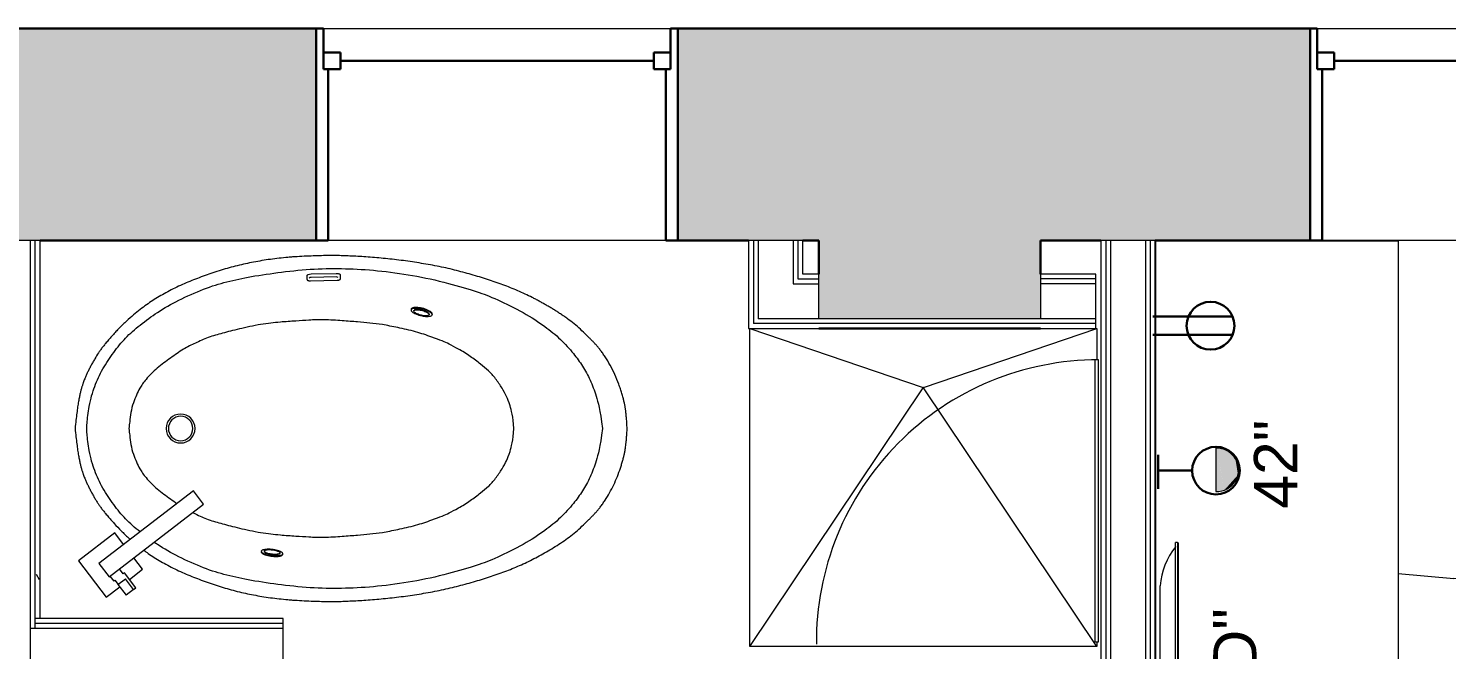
# Model space of a CAD drawing. Header units: inches. Extents: x -1176 to 1507, y -2563 to 978.
# Drawn here: x 807.2 to 954.2, y 524.6 to 589 of the extents above; entities that cross this region are included whole.
import ezdxf

# ---------------------------------------------------------------- set-up
doc = ezdxf.new("R2010")
doc.units = ezdxf.units.IN
doc.header["$MEASUREMENT"] = 0
for name, color, linetype, lineweight in [('A-ANNO-NOTE', 131, 'Continuous', 40), ('A-DOOR', 31, 'Continuous', 18), ('A-GLAZ', 151, 'Continuous', 18), ('A-WALL', 113, 'Continuous', 18), ('A-WALL-PATT', 111, 'Continuous', 18), ('I-FURN', 30, 'Continuous', 9), ('I-WALL', 2, 'Continuous', 18), ('P-SANR-FIXT', 6, 'Continuous', 9), ('Q-CASE', 31, 'Continuous', 9), ('Q-SPCQ', 91, 'Continuous', 9)]:
    doc.layers.add(name, color=color, linetype=linetype, lineweight=lineweight)
doc.styles.add('Swis721 Lt BT', font='swissl.ttf', dxfattribs={"height": 4.5})
pattern_1 = [(0, (0, 0), (15.36, 3.84), [0.634, -10.886, 0.634, -10.886, -61.44]), (0, (0, 0), (15.36, 3.84), [-23.04, 0.634, -22.406, 0.634, -10.886, -26.88]), (0, (0, 0), (15.36, 3.84), [-57.6, 0.634, -7.046, 0.634, -18.566]), (120, (5.76, 1.92), (-11.005538, 11.38215), [0.634, -10.886, 0.634, -10.886, -61.44]), (120, (5.76, 1.92), (-11.005538, 11.38215), [-23.04, 0.634, -22.406, 0.634, -10.886, -26.88]), (120, (5.76, 1.92), (-11.005538, 11.38215), [-57.6, 0.634, -7.046, 0.634, -18.566]), (240, (7.68, 9.6), (-4.354462, -15.22215), [0.634, -10.886, 0.634, -10.886, -61.44]), (240, (7.68, 9.6), (-4.354462, -15.22215), [-23.04, 0.634, -22.406, 0.634, -10.886, -26.88]), (240, (7.68, 9.6), (-4.354462, -15.22215), [-57.6, 0.634, -7.046, 0.634, -18.566])]

# ---------------------------------------------------------------- blocks, each defined once
blk = doc.blocks.new('Double Hung - side window 4_ X 6_ 3_ H-6086068-2nd Floor Power _ Signal')
at = {"layer": 'A-GLAZ', "color": 8, "lineweight": 30}
for p, q in [((-18.75, 11), (-18, 11)), ((-18, 6.75), (-18, 11)), ((18, 6.75), (18, 11)), ((18.75, 11), (18, 11)), ((-18, 8.5), (-18, 6.75)), ((-18, 8.5), (-16.25, 8.5)), ((-16.25, 8.5), (-16.25, 6.75)), ((-16.25, 7.625), (16.25, 7.625)), ((16.25, 8.5), (16.25, 6.75)), ((18, 8.5), (16.25, 8.5)), ((18, 8.5), (18, 6.75)), ((-18, 6.75), (-16.25, 6.75)), ((-18, 6.75), (-17.5, 6.75)), ((-17.5, -11), (-17.5, 6.75)), ((18, 6.75), (16.25, 6.75)), ((17.5, 6.75), (18, 6.75)), ((17.5, 6.75), (17.5, -11)), ((-17.5, -11), (-18.75, -11)), ((17.5, -11), (18.75, -11))]:
    blk.add_line(p, q, dxfattribs=at)
blk = doc.blocks.new('downloadobjectfile_id_236f7131-f753-4b41-a4ac-6b6cf5932f67 - Bath tub-V57-2nd Floor Power _ Signal')
at = {"layer": 'P-SANR-FIXT'}
for p, q in [((-4.58, 15.85), (-4.58, 15.48)), ((-4.21, 15.32), (-1.45, 15.38)), ((-1.53, 16.05), (-4.15, 15.99)), ((-1.52, 15.72), (-4.15, 15.66)), ((-1.09, 15.55), (-1.1, 15.94)), ((6.24, 12.4), (6.23, 12.33)), ((8.41, 11.78), (8.42, 11.84))]:
    blk.add_line(p, q, dxfattribs=at)
for centre, radius, start, end in [((-4.14, 15.3), 0.361, 91.2564, 121.564), ((-1.51, 15.36), 0.361, 60.9489, 91.2564), ((-17.67, 0), 1.5, 360, 180), ((-17.67, 0), 1.27, 0, 180), ((-17.67, 0), 1.5, 180, 360), ((-17.67, 0), 1.27, 180, 0)]:
    blk.add_arc(centre, radius, start, end, dxfattribs=at)
for points, knots in [([(28.63, 0), (28.61, 0.2), (28.6, 0.48), (28.58, 0.81), (28.56, 1.05), (28.54, 1.26), (28.52, 1.45), (28.51, 1.62), (28.49, 1.79), (28.47, 1.94), (28.45, 2.07), (28.43, 2.2), (28.41, 2.33), (28.39, 2.44), (28.36, 2.55), (28.34, 2.65), (28.31, 2.76), (28.29, 2.87), (28.25, 3.01), (28.21, 3.18), (28.14, 3.41), (28.06, 3.71), (27.93, 4.11), (27.71, 4.76), (27.37, 5.6), (26.88, 6.57), (26.43, 7.3), (26.09, 7.81), (25.84, 8.15), (25.61, 8.44), (25.38, 8.7), (25.15, 8.95), (24.91, 9.19), (24.65, 9.45), (24.29, 9.81), (23.8, 10.29), (23.15, 10.85), (22.57, 11.3), (22.09, 11.64), (21.72, 11.88), (21.36, 12.12), (20.99, 12.35), (20.62, 12.58), (20.26, 12.79), (19.89, 13), (19.52, 13.2), (19.15, 13.4), (18.66, 13.65), (18.04, 13.95), (17.29, 14.29), (16.53, 14.61), (15.75, 14.9), (14.69, 15.28), (13.32, 15.72), (11.9, 16.13), (10.73, 16.44), (9.54, 16.72), (8, 17.02), (6.12, 17.32), (4.57, 17.52), (3.34, 17.65), (2.43, 17.73), (1.54, 17.8), (0.68, 17.85), (-0.13, 17.89), (-0.86, 17.92), (-1.51, 17.94), (-2.14, 17.94), (-2.84, 17.93), (-3.67, 17.91), (-4.61, 17.87), (-5.42, 17.83), (-6.07, 17.79), (-6.7, 17.73), (-7.78, 17.63), (-9.25, 17.42), (-10.67, 17.15), (-11.79, 16.89), (-12.64, 16.67), (-13.48, 16.42), (-14.32, 16.15), (-15.14, 15.86), (-16.2, 15.47), (-17.23, 15.06), (-18.26, 14.57), (-19.02, 14.18), (-19.74, 13.78), (-20.4, 13.38), (-21.04, 12.95), (-21.69, 12.48), (-22.38, 11.94), (-22.97, 11.43), (-23.46, 10.98), (-23.83, 10.62), (-24.2, 10.24), (-24.56, 9.85), (-24.91, 9.46), (-25.23, 9.09), (-25.52, 8.74), (-25.77, 8.43), (-25.99, 8.13), (-26.26, 7.75), (-26.5, 7.35), (-26.76, 6.89), (-26.96, 6.54), (-27.11, 6.24), (-27.23, 6.01), (-27.31, 5.84), (-27.39, 5.68), (-27.49, 5.46), (-27.59, 5.22), (-27.68, 5), (-27.73, 4.86), (-27.77, 4.76), (-27.8, 4.65), (-27.84, 4.53), (-27.88, 4.41), (-27.92, 4.28), (-27.96, 4.14), (-28, 3.99), (-28.04, 3.83), (-28.08, 3.65), (-28.13, 3.46), (-28.17, 3.26), (-28.21, 3.04), (-28.26, 2.79), (-28.3, 2.53), (-28.35, 2.24), (-28.39, 1.94), (-28.45, 1.49), (-28.53, 0.87), (-28.59, 0.3), (-28.62, 0)], [0, 0, 0, 0, 0.003049, 0.004573, 0.006098, 0.007622, 0.009146, 0.010671, 0.012195, 0.01372, 0.015244, 0.016768, 0.018293, 0.019817, 0.021341, 0.022866, 0.02439, 0.025915, 0.027439, 0.030488, 0.033537, 0.036585, 0.042683, 0.04878, 0.060976, 0.073171, 0.085366, 0.091463, 0.097561, 0.103659, 0.109756, 0.115854, 0.121951, 0.128049, 0.134146, 0.146341, 0.158537, 0.170732, 0.176829, 0.182927, 0.189024, 0.195122, 0.20122, 0.207317, 0.213415, 0.219512, 0.22561, 0.231707, 0.243902, 0.256098, 0.268293, 0.280488, 0.292683, 0.317073, 0.341463, 0.353659, 0.365854, 0.390244, 0.414634, 0.439024, 0.45122, 0.463415, 0.47561, 0.487805, 0.5, 0.512195, 0.52439, 0.536585, 0.54878, 0.560976, 0.573171, 0.585366, 0.591463, 0.597561, 0.609756, 0.634146, 0.658537, 0.670732, 0.682927, 0.695122, 0.707317, 0.719512, 0.731707, 0.756098, 0.768293, 0.780488, 0.792683, 0.804878, 0.817073, 0.829268, 0.841463, 0.853659, 0.859756, 0.865854, 0.871951, 0.878049, 0.884146, 0.890244, 0.896341, 0.902439, 0.908537, 0.914634, 0.926829, 0.932927, 0.939024, 0.945122, 0.948171, 0.95122, 0.954268, 0.957317, 0.963415, 0.966463, 0.967988, 0.969512, 0.971037, 0.972561, 0.974085, 0.97561, 0.977134, 0.978659, 0.980183, 0.981707, 0.983232, 0.984756, 0.98628, 0.987805, 0.989329, 0.990854, 0.992378, 0.993902, 0.996951, 1, 1, 1, 1]), ([(-27.41, 0), (-27.41, 0.17), (-27.39, 0.55), (-27.13, 2.64), (-26.63, 4.38), (-25.79, 6.2), (-24.61, 7.94), (-23.4, 9.44), (-21.88, 10.76), (-19.96, 12.16), (-17.98, 13.29), (-15.15, 14.56), (-12.92, 15.24), (-10.26, 15.8), (-7.17, 16.24), (-3.75, 16.6), (-0.55, 16.6), (2.72, 16.42), (6.45, 15.9), (9.78, 15.19), (13.29, 14.12), (14.76, 13.58), (18.1, 11.95), (19.97, 10.69), (21.67, 9.36), (23.1, 7.78), (23.97, 6.54), (24.83, 5.05), (25.43, 3.41), (25.81, 1.98), (26.08, 0)], [-5.618031, -5.618031, -5.618031, -5.618031, -5.544194, -5.424812, -5.260384, -5.095898, -4.928484, -4.760658, -4.585358, -4.400115, -4.184559, -3.970312, -3.743931, -3.517047, -3.259472, -2.988396, -2.713063, -2.428449, -2.138296, -1.837006, -1.597044, -1.348216, -1.138919, -0.913036, -0.731154, -0.569833, -0.420907, -0.282566, -0.145254, 0, 0, 0, 0]), ([(-4.15, 15.99), (-4.26, 15.99), (-4.4, 15.97), (-4.52, 15.92), (-4.56, 15.9), (-4.58, 15.87), (-4.58, 15.86), (-4.58, 15.85)], [0, 0, 0, 0, 0.444444, 0.666667, 0.777778, 0.888889, 1, 1, 1, 1]), ([(-4.58, 15.48), (-4.57, 15.46), (-4.57, 15.45), (-4.56, 15.43), (-4.56, 15.43), (-4.56, 15.42), (-4.55, 15.42), (-4.55, 15.41), (-4.54, 15.4), (-4.53, 15.4), (-4.53, 15.39), (-4.52, 15.39), (-4.51, 15.38), (-4.5, 15.38), (-4.49, 15.37), (-4.48, 15.37), (-4.46, 15.36), (-4.45, 15.35), (-4.43, 15.35), (-4.41, 15.34), (-4.39, 15.34), (-4.37, 15.33), (-4.35, 15.33), (-4.32, 15.33), (-4.29, 15.32), (-4.26, 15.32), (-4.23, 15.32), (-4.21, 15.32)], [0, 0, 0, 0, 0.041667, 0.057292, 0.080729, 0.104167, 0.125, 0.145833, 0.1875, 0.229167, 0.270833, 0.302083, 0.333333, 0.375, 0.416667, 0.458333, 0.5, 0.541667, 0.583333, 0.666667, 0.75, 0.791667, 0.833333, 0.875, 0.916667, 0.958333, 1, 1, 1, 1]), ([(-1.1, 15.94), (-1.1, 15.95), (-1.11, 15.96), (-1.14, 15.98), (-1.18, 16), (-1.25, 16.02), (-1.37, 16.04), (-1.48, 16.05), (-1.53, 16.05)], [0, 0, 0, 0, 0.125, 0.25, 0.375, 0.5, 0.75, 1, 1, 1, 1]), ([(-1.45, 15.38), (-1.43, 15.38), (-1.4, 15.38), (-1.36, 15.39), (-1.33, 15.39), (-1.31, 15.4), (-1.29, 15.4), (-1.27, 15.4), (-1.26, 15.41), (-1.24, 15.41), (-1.23, 15.42), (-1.21, 15.42), (-1.2, 15.43), (-1.18, 15.44), (-1.17, 15.44), (-1.16, 15.45), (-1.15, 15.46), (-1.14, 15.46), (-1.13, 15.47), (-1.13, 15.47), (-1.12, 15.48), (-1.11, 15.49), (-1.11, 15.49), (-1.1, 15.5), (-1.1, 15.51), (-1.1, 15.51), (-1.09, 15.52), (-1.09, 15.54), (-1.09, 15.55)], [0, 0, 0, 0, 0.041667, 0.083333, 0.125, 0.166667, 0.208333, 0.25, 0.291667, 0.333333, 0.375, 0.416667, 0.5, 0.541667, 0.583333, 0.625, 0.666667, 0.697917, 0.729167, 0.770833, 0.8125, 0.854167, 0.875, 0.895833, 0.916667, 0.942708, 0.958333, 1, 1, 1, 1]), ([(6.23, 12.33), (6.22, 12.32), (6.22, 12.28), (6.24, 12.22), (6.29, 12.15), (6.37, 12.08), (6.47, 12.01), (6.63, 11.92), (6.87, 11.82), (7.21, 11.72), (7.67, 11.62), (8.08, 11.61), (8.33, 11.68), (8.39, 11.74), (8.41, 11.78)], [0, 0, 0, 0, 0.05, 0.1, 0.15, 0.2, 0.25, 0.3, 0.4, 0.5, 0.6, 0.8, 0.9, 1, 1, 1, 1]), ([(8.41, 11.78), (8.41, 11.8), (8.41, 11.83), (8.39, 11.9), (8.34, 11.96), (8.27, 12.03), (8.17, 12.1), (8.01, 12.19), (7.76, 12.3), (7.42, 12.4), (6.96, 12.49), (6.54, 12.51), (6.29, 12.43), (6.24, 12.37), (6.23, 12.33)], [0, 0, 0, 0, 0.05, 0.1, 0.15, 0.2, 0.25, 0.3, 0.4, 0.5, 0.6, 0.8, 0.9, 1, 1, 1, 1]), ([(6.23, 12.33), (6.23, 12.35), (6.25, 12.38), (6.31, 12.43), (6.39, 12.46), (6.49, 12.48), (6.61, 12.49), (6.8, 12.5), (7.07, 12.47), (7.42, 12.4), (7.88, 12.26), (8.24, 12.07), (8.4, 11.89), (8.42, 11.81), (8.41, 11.78)], [0, 0, 0, 0, 0.05, 0.1, 0.15, 0.2, 0.25, 0.3, 0.4, 0.5, 0.6, 0.8, 0.9, 1, 1, 1, 1]), ([(8.42, 11.84), (8.43, 11.85), (8.43, 11.89), (8.41, 11.95), (8.36, 12.02), (8.28, 12.09), (8.18, 12.15), (8.03, 12.24), (7.78, 12.35), (7.45, 12.46), (6.98, 12.55), (6.56, 12.56), (6.31, 12.49), (6.25, 12.43), (6.24, 12.4)], [0, 0, 0, 0, 0.05, 0.1, 0.15, 0.2, 0.25, 0.3, 0.4, 0.5, 0.6, 0.8, 0.9, 1, 1, 1, 1]), ([(8.09, 11.82), (8.09, 11.8), (8.08, 11.78), (8.05, 11.75), (8, 11.72), (7.94, 11.7), (7.86, 11.69), (7.73, 11.68), (7.47, 11.7), (7.05, 11.79), (6.68, 11.96), (6.52, 12.11), (6.5, 12.18), (6.52, 12.21)], [0, 0, 0, 0, 0.047619, 0.095238, 0.142857, 0.190476, 0.238095, 0.285714, 0.380952, 0.571429, 0.761905, 0.880952, 1, 1, 1, 1]), ([(8.09, 11.82), (8.1, 11.83), (8.1, 11.86), (8.09, 11.9), (8.06, 11.95), (8.01, 11.99), (7.94, 12.04), (7.84, 12.11), (7.6, 12.21), (7.18, 12.33), (6.78, 12.35), (6.56, 12.3), (6.52, 12.24), (6.52, 12.21)], [0, 0, 0, 0, 0.047619, 0.095238, 0.142857, 0.190476, 0.238095, 0.285714, 0.380952, 0.571429, 0.761905, 0.880952, 1, 1, 1, 1]), ([(6.52, 12.21), (6.52, 12.22), (6.54, 12.25), (6.58, 12.28), (6.65, 12.3), (6.76, 12.32), (7, 12.32), (7.44, 12.25), (7.85, 12.09), (8.06, 11.93), (8.1, 11.85), (8.09, 11.82)], [0, 0, 0, 0, 0.052632, 0.105263, 0.157895, 0.210526, 0.315789, 0.526316, 0.736842, 0.868421, 1, 1, 1, 1]), ([(6.52, 12.21), (6.52, 12.22), (6.54, 12.25), (6.58, 12.28), (6.65, 12.3), (6.73, 12.31), (6.82, 12.32), (6.97, 12.32), (7.25, 12.28), (7.67, 12.17), (7.97, 12.01), (8.08, 11.89), (8.1, 11.84), (8.09, 11.82)], [0, 0, 0, 0, 0.052632, 0.105263, 0.157895, 0.210526, 0.263158, 0.315789, 0.421053, 0.631579, 0.815789, 0.907895, 1, 1, 1, 1]), ([(16.89, 0), (16.8, 1.27), (16.48, 2.48), (16.13, 3.34), (15.69, 4.17), (14.98, 5.22), (14.26, 6.02), (13.41, 6.67), (12.38, 7.51), (11.18, 8.22), (10.13, 8.79), (9.49, 9.08), (8.26, 9.53), (6.69, 10.07), (4.84, 10.46), (3.28, 10.79), (1.97, 10.94), (0.6, 11.06), (-0.86, 11.17), (-2.86, 11.31), (-4.35, 11.24), (-5.73, 11.15), (-7.46, 11.03), (-9.26, 10.84), (-11.69, 10.32), (-13.21, 9.91), (-14.78, 9.49), (-16.19, 8.83), (-17.34, 8.3), (-18.79, 7.24), (-20.02, 6.38), (-21.28, 5.13), (-21.9, 4.24), (-22.24, 3.5), (-22.59, 2.68), (-22.84, 1.69), (-22.94, 0.81), (-23, 0.26), (-23.03, 0)], [0, 0, 0, 0, 0.095825, 0.182513, 0.269753, 0.361199, 0.455897, 0.552236, 0.65743, 0.766411, 0.857986, 0.946942, 1.048984, 1.184003, 1.327218, 1.460629, 1.57966, 1.69493, 1.829456, 1.967274, 2.102928, 2.230917, 2.36765, 2.535001, 2.698079, 2.855999, 2.988228, 3.111669, 3.240091, 3.366918, 3.507968, 3.628876, 3.730864, 3.808196, 3.883993, 3.961779, 4.030158, 4.077503, 4.077503, 4.077503, 4.077503]), ([(-28.62, 0), (-28.59, -0.3), (-28.53, -0.87), (-28.45, -1.49), (-28.39, -1.94), (-28.35, -2.24), (-28.3, -2.53), (-28.26, -2.79), (-28.21, -3.04), (-28.17, -3.26), (-28.13, -3.46), (-28.08, -3.65), (-28.04, -3.83), (-28, -3.99), (-27.96, -4.14), (-27.92, -4.28), (-27.88, -4.41), (-27.84, -4.53), (-27.8, -4.65), (-27.77, -4.76), (-27.73, -4.86), (-27.68, -5), (-27.59, -5.22), (-27.47, -5.51), (-27.31, -5.84), (-27.14, -6.18), (-26.96, -6.54), (-26.76, -6.89), (-26.57, -7.24), (-26.38, -7.55), (-26.19, -7.85), (-25.99, -8.13), (-25.77, -8.43), (-25.52, -8.74), (-25.23, -9.09), (-24.91, -9.46), (-24.44, -9.98), (-23.95, -10.5), (-23.46, -10.98), (-23.15, -11.27), (-22.96, -11.44), (-22.89, -11.5)], [0, 0, 0, 0, 0.0030488, 0.0060976, 0.007622, 0.0091463, 0.0106707, 0.0121951, 0.0137195, 0.0152439, 0.0167683, 0.0182927, 0.0198171, 0.0213415, 0.0228659, 0.0243902, 0.0259146, 0.027439, 0.0289634, 0.0304878, 0.0320122, 0.0335366, 0.0365854, 0.0426829, 0.0487805, 0.054878, 0.0609756, 0.0670732, 0.0731707, 0.0792683, 0.0853659, 0.0914634, 0.097561, 0.1036585, 0.1097561, 0.1158537, 0.1219512, 0.1341463, 0.1402439, 0.1463415, 0.1497508, 0.1497508, 0.1497508, 0.1497508]), ([(-21.88, -10.72), (-22.42, -10.29), (-23.4, -9.43), (-24.61, -7.94), (-25.79, -6.2), (-26.63, -4.38), (-27.13, -2.64), (-27.39, -0.55), (-27.41, -0.17), (-27.41, 0)], [-1.031235, -1.031235, -1.031235, -1.031235, -0.857374, -0.689547, -0.522133, -0.357647, -0.193219, -0.073837, 0, 0, 0, 0]), ([(-21.5, -12.62), (-21.34, -12.73), (-20.98, -13), (-20.4, -13.38), (-19.74, -13.78), (-19.02, -14.18), (-18.26, -14.57), (-17.49, -14.93), (-16.72, -15.26), (-15.93, -15.57), (-14.87, -15.96), (-13.76, -16.33), (-12.64, -16.67), (-11.51, -16.97), (-10.11, -17.27), (-8.67, -17.51), (-7.47, -17.66), (-6.7, -17.73), (-6.07, -17.79), (-5.42, -17.83), (-4.61, -17.87), (-3.67, -17.91), (-2.84, -17.93), (-2.14, -17.94), (-1.51, -17.94), (-0.86, -17.92), (-0.13, -17.89), (0.68, -17.85), (1.54, -17.8), (2.43, -17.73), (3.64, -17.62), (5.19, -17.45), (7.06, -17.18), (8.93, -16.85), (10.74, -16.44), (12.48, -15.97), (14.15, -15.46), (15.49, -15), (16.53, -14.61), (17.55, -14.19), (18.78, -13.61), (20.01, -12.94), (20.99, -12.36), (21.73, -11.89), (22.45, -11.39), (23.15, -10.85), (23.8, -10.29), (24.29, -9.81), (24.65, -9.45), (24.91, -9.19), (25.15, -8.95), (25.38, -8.7), (25.61, -8.44), (25.84, -8.15), (26.09, -7.81), (26.41, -7.34), (26.81, -6.68), (27.25, -5.84), (27.63, -4.97), (27.89, -4.25), (28.06, -3.69), (28.16, -3.36), (28.23, -3.1), (28.27, -2.95), (28.3, -2.83), (28.33, -2.7), (28.36, -2.55), (28.4, -2.39), (28.42, -2.25), (28.44, -2.1), (28.47, -1.91), (28.51, -1.62), (28.54, -1.31), (28.57, -0.94), (28.6, -0.5), (28.62, -0.17), (28.63, 0)], [0.1744061, 0.1744061, 0.1744061, 0.1744061, 0.1829268, 0.195122, 0.2073171, 0.2195122, 0.2317073, 0.2439024, 0.2560976, 0.2682927, 0.2804878, 0.304878, 0.3170732, 0.3292683, 0.3536585, 0.3780488, 0.3902439, 0.402439, 0.4085366, 0.4146341, 0.4268293, 0.4390244, 0.4512195, 0.4634146, 0.4756098, 0.4878049, 0.5, 0.5121951, 0.5243902, 0.5365854, 0.5487805, 0.5731707, 0.597561, 0.6219512, 0.6463415, 0.6707317, 0.695122, 0.7195122, 0.7317073, 0.7439024, 0.7682927, 0.7926829, 0.804878, 0.8170732, 0.8292683, 0.8414634, 0.8536585, 0.8658537, 0.8719512, 0.8780488, 0.8841463, 0.8902439, 0.8963415, 0.902439, 0.9085366, 0.9146341, 0.9253049, 0.9359756, 0.9466463, 0.9573171, 0.9626524, 0.9679878, 0.9706555, 0.9733232, 0.974657, 0.9759909, 0.9786585, 0.9813262, 0.9826601, 0.9839939, 0.9866616, 0.9893293, 0.991997, 0.9946646, 0.9973323, 1, 1, 1, 1]), ([(26.08, 0), (25.81, -1.98), (25.43, -3.41), (24.83, -5.05), (23.97, -6.54), (23.1, -7.78), (21.67, -9.36), (19.97, -10.69), (18.1, -11.95), (14.76, -13.58), (13.29, -14.12), (9.78, -15.19), (6.45, -15.9), (2.72, -16.42), (-0.55, -16.6), (-3.75, -16.6), (-7.17, -16.24), (-10.26, -15.8), (-12.92, -15.24), (-15.15, -14.56), (-17.98, -13.29), (-19.48, -12.43), (-20.31, -11.87), (-20.43, -11.79)], [-5.618031, -5.618031, -5.618031, -5.618031, -5.472777, -5.335466, -5.197124, -5.048198, -4.886878, -4.704995, -4.479113, -4.269816, -4.020987, -3.781025, -3.479735, -3.189582, -2.904969, -2.629635, -2.35856, -2.100984, -1.8741, -1.647719, -1.433473, -1.217917, -1.18167, -1.18167, -1.18167, -1.18167]), ([(-23.03, 0), (-23, -0.26), (-22.94, -0.81), (-22.84, -1.69), (-22.59, -2.68), (-22.24, -3.5), (-21.9, -4.24), (-21.28, -5.13), (-20.02, -6.38), (-19, -7.1), (-18.27, -7.62), (-18.05, -7.78)], [0, 0, 0, 0, 0.0473447, 0.1157234, 0.1935101, 0.2693068, 0.3466386, 0.4486264, 0.569535, 0.7105846, 0.7731189, 0.7731189, 0.7731189, 0.7731189]), ([(-16.43, -8.72), (-16.33, -8.77), (-15.83, -9), (-14.78, -9.49), (-13.21, -9.91), (-11.69, -10.32), (-9.26, -10.84), (-7.46, -11.03), (-5.73, -11.15), (-4.35, -11.24), (-2.86, -11.31), (-0.86, -11.17), (0.6, -11.06), (1.97, -10.94), (3.28, -10.79), (4.84, -10.46), (6.69, -10.07), (8.26, -9.53), (9.49, -9.08), (10.13, -8.79), (11.18, -8.22), (12.38, -7.51), (13.41, -6.67), (14.26, -6.02), (14.98, -5.22), (15.69, -4.17), (16.13, -3.34), (16.48, -2.48), (16.8, -1.27), (16.89, 0)], [0.935755, 0.935755, 0.935755, 0.935755, 0.965834, 1.089275, 1.221504, 1.379424, 1.542502, 1.709853, 1.846586, 1.974575, 2.110229, 2.248047, 2.382573, 2.497843, 2.616873, 2.750285, 2.893499, 3.028519, 3.130561, 3.219517, 3.311092, 3.420073, 3.525267, 3.621606, 3.716304, 3.80775, 3.89499, 3.981678, 4.077503, 4.077503, 4.077503, 4.077503]), ([(-7.08, -13.03), (-7.07, -13.02), (-7.07, -12.99), (-7.08, -12.94), (-7.12, -12.89), (-7.18, -12.84), (-7.26, -12.79), (-7.39, -12.73), (-7.69, -12.62), (-8.23, -12.52), (-8.85, -12.52), (-9.18, -12.59), (-9.3, -12.68), (-9.31, -12.74), (-9.3, -12.76)], [0, 0, 0, 0, 0.043478, 0.086957, 0.130435, 0.173913, 0.217391, 0.26087, 0.347826, 0.521739, 0.695652, 0.847826, 0.923913, 1, 1, 1, 1]), ([(-9.3, -12.77), (-9.31, -12.78), (-9.32, -12.81), (-9.3, -12.86), (-9.26, -12.91), (-9.2, -12.96), (-9.12, -13.01), (-8.99, -13.07), (-8.69, -13.17), (-8.15, -13.27), (-7.54, -13.28), (-7.21, -13.21), (-7.09, -13.11), (-7.07, -13.06), (-7.08, -13.03)], [0, 0, 0, 0, 0.043478, 0.086957, 0.130435, 0.173913, 0.217391, 0.26087, 0.347826, 0.521739, 0.695652, 0.847826, 0.923913, 1, 1, 1, 1]), ([(-9.3, -12.76), (-9.3, -12.78), (-9.28, -12.82), (-9.23, -12.88), (-9.14, -12.93), (-9.03, -12.99), (-8.9, -13.04), (-8.7, -13.1), (-8.3, -13.19), (-7.72, -13.23), (-7.24, -13.17), (-7.1, -13.08), (-7.08, -13.03)], [0, 0, 0, 0, 0.055556, 0.111111, 0.166667, 0.222222, 0.277778, 0.333333, 0.444444, 0.666667, 0.833333, 1, 1, 1, 1]), ([(-7.08, -13.03), (-7.09, -13.05), (-7.11, -13.08), (-7.18, -13.12), (-7.27, -13.16), (-7.43, -13.19), (-7.68, -13.22), (-8.04, -13.21), (-8.54, -13.15), (-8.98, -13.03), (-9.24, -12.88), (-9.3, -12.8), (-9.3, -12.77)], [0, 0, 0, 0, 0.055556, 0.111111, 0.166667, 0.222222, 0.333333, 0.444444, 0.555556, 0.777778, 0.888889, 1, 1, 1, 1]), ([(-8.99, -12.73), (-8.99, -12.71), (-8.99, -12.69), (-8.96, -12.66), (-8.92, -12.63), (-8.86, -12.61), (-8.79, -12.59), (-8.68, -12.57), (-8.44, -12.55), (-8.03, -12.58), (-7.62, -12.69), (-7.43, -12.79), (-7.37, -12.87), (-7.37, -12.9), (-7.38, -12.92)], [0, 0, 0, 0, 0.045455, 0.090909, 0.136364, 0.181818, 0.227273, 0.272727, 0.363636, 0.545455, 0.727273, 0.863636, 0.931818, 1, 1, 1, 1]), ([(-7.38, -12.92), (-7.38, -12.93), (-7.39, -12.95), (-7.44, -12.99), (-7.5, -13.01), (-7.57, -13.03), (-7.67, -13.05), (-7.81, -13.06), (-8.09, -13.06), (-8.52, -13), (-8.83, -12.89), (-8.96, -12.79), (-8.99, -12.75), (-8.99, -12.73)], [0, 0, 0, 0, 0.052632, 0.105263, 0.157895, 0.210526, 0.263158, 0.315789, 0.421053, 0.631579, 0.815789, 0.907895, 1, 1, 1, 1]), ([(-8.99, -12.73), (-8.99, -12.74), (-8.99, -12.76), (-8.98, -12.8), (-8.94, -12.83), (-8.9, -12.87), (-8.83, -12.91), (-8.72, -12.95), (-8.5, -13.03), (-8.09, -13.09), (-7.67, -13.09), (-7.46, -13.03), (-7.39, -12.97), (-7.37, -12.94), (-7.38, -12.92)], [0, 0, 0, 0, 0.045455, 0.090909, 0.136364, 0.181818, 0.227273, 0.272727, 0.363636, 0.545455, 0.727273, 0.863636, 0.931818, 1, 1, 1, 1]), ([(-7.38, -12.92), (-7.38, -12.93), (-7.39, -12.96), (-7.44, -12.99), (-7.5, -13.01), (-7.57, -13.03), (-7.67, -13.05), (-7.81, -13.06), (-8.09, -13.06), (-8.52, -13), (-8.83, -12.89), (-8.96, -12.79), (-8.99, -12.75), (-8.99, -12.73)], [0, 0, 0, 0, 0.052632, 0.105263, 0.157895, 0.210526, 0.263158, 0.315789, 0.421053, 0.631579, 0.815789, 0.907895, 1, 1, 1, 1])]:
    blk.add_open_spline(points, degree=3, knots=knots, dxfattribs=at)
blk = doc.blocks.new('Desk24 - Desk-7034709-2nd Floor Power _ Signal')
at = {"layer": 'Q-CASE'}
for p, q in [((2335.02, 493.83), (2227.83, 493.83)), ((2227.83, 493.83), (2227.83, 468.64)), ((2335.02, 468.64), (2335.02, 493.83)), ((2227.83, 468.64), (2335.02, 468.64))]:
    blk.add_line(p, q, dxfattribs=at)
blk = doc.blocks.new('A-Flat_Screen_TV - OLED 55BGP 55_-4747240-2nd Floor Power _ Signal')
at = {"layer": 'Q-SPCQ'}
for p, q in [((-19.7, 1.81), (19.7, 1.81)), ((-24.2, 0.19), (24.2, 0.19)), ((-24.2, 0.19), (-24.2, 0)), ((24.2, 0), (-24.2, 0)), ((-24.14, 0), (-24.14, -0.06)), ((24.14, -0.06), (24.14, 0)), ((24.2, 0), (24.2, 0.19)), ((24.14, -0.06), (-24.14, -0.06))]:
    blk.add_line(p, q, dxfattribs=at)
for centre, start, end in [((-19.1, -5.58), 94.6372, 128.9656), ((19.1, -5.58), 51.0344, 85.3628)]:
    blk.add_arc(centre, 7.41, start, end, dxfattribs=at)
blk = doc.blocks.new('F-Chairs - Side 01-V58-2nd Floor Power _ Signal')
at = {"layer": 'I-FURN'}
for p, q in [((-9.07, 9.03), (-9.57, 14.78)), ((9.57, 14.78), (9.07, 9.03)), ((-9.57, 3.52), (-8.8, 4.64)), ((5.02, 5.32), (-5.02, 5.32)), ((8.8, 4.64), (9.57, 3.52))]:
    blk.add_line(p, q, dxfattribs=at)
for centre, radius, start, end in [((-5.02, 9.38), 4.06, 184.9697, 270), ((5.02, 9.38), 4.06, 270, 355.0303), ((0, 17.51), 15.59, 235.6197, 304.3803), ((0, 17.51), 16.94, 235.6197, 304.3803)]:
    blk.add_arc(centre, radius, start, end, dxfattribs=at)
blk = doc.blocks.new('CW-Single Glass Door - Type 1-8012333-2nd Floor Power _ Signal')
at = {"layer": 'A-DOOR'}
for p, q in [((-14.25, -0.375), (-14.625, -0.375)), ((-14.625, -0.375), (-14.625, -29.625)), ((-14.25, -29.625), (-14.25, -0.375)), ((-14.625, -29.625), (-14.25, -29.625))]:
    blk.add_line(p, q, dxfattribs=at)
at = {"layer": 'A-DOOR', "lineweight": 9}
blk.add_arc((-14.625, -0.375), 29.25, 270, 0.5, dxfattribs=at)
blk = doc.blocks.new('Shower Floor 2 - Shower Floor 2-8204221-2nd Floor Power _ Signal')
at = {"layer": 'P-SANR-FIXT'}
for p, q in [((-17.91, -33), (-17.91, 0)), ((17.97, 0), (18.09, 0)), ((18.09, 0), (18.09, -3.26)), ((-17.91, 0), (0.07, -6.12)), ((0.12, -6.12), (18.09, 0)), ((-17.91, -33), (0.07, -6.17)), ((0.09, -6.12), (0.07, -6.12)), ((0.09, -6.12), (0.07, -6.16)), ((0.12, -6.12), (0.07, -6.12)), ((0.07, -6.12), (0.07, -6.17)), ((0.07, -6.17), (0.12, -6.17)), ((0.09, -6.12), (0.12, -6.12)), ((0.09, -6.12), (0.12, -6.16)), ((0.12, -6.17), (0.12, -6.12)), ((18.09, -33), (0.12, -6.17)), ((18.09, -33), (-17.91, -33)), ((18.09, -32.51), (18.09, -33))]:
    blk.add_line(p, q, dxfattribs=at)
blk = doc.blocks.new('Vettis - tub filler - Luxe Nickel-7720018-2nd Floor Power _ Signal')
at = {"layer": 'P-SANR-FIXT'}
for p, q in [((2.36, 7.94), (-2.39, 7.94)), ((-2.39, 7.94), (-2.39, 6.18)), ((2.36, 3.19), (2.36, 7.94)), ((-3.49, 5.21), (-3.49, 6.18)), ((-2.09, 6.18), (-3.49, 6.18)), ((-2.09, 6.18), (-2.09, 5.21)), ((-1.54, 6.15), (-2.09, 6.15)), ((-1.54, 6.31), (-1.54, 6.15)), ((-0.89, 6.31), (-1.54, 6.31)), ((0.85, 6.41), (-0.89, 6.41)), ((-0.89, 6.41), (-0.89, -5.94)), ((0.85, -5.94), (0.85, 6.41)), ((-3.49, 5.21), (-3.49, 4.91)), ((-3.49, 5.21), (-2.09, 5.21)), ((-3.49, 4.91), (-1.54, 4.91)), ((-2.39, 4.91), (-2.39, 3.19)), ((-1.54, 4.91), (-1.54, 5.06)), ((-1.54, 5.06), (-0.89, 5.06)), ((-2.39, 3.19), (-0.89, 3.19)), ((0.85, 3.19), (2.36, 3.19)), ((-0.89, -5.94), (0.85, -5.94))]:
    blk.add_line(p, q, dxfattribs=at)

msp = doc.modelspace()

# ---------------------------------------------------------------- hatches: boundary and pattern name
at = {"layer": 'A-ANNO-NOTE', "lineweight": 9}
for points in [[(930.41, 540.98), (930.41, 545.48), (930.33, 545.47), (930.38, 542.71)], [(930.41, 540.98), (930.33, 545.47), (930.33, 540.98)], [(931.41, 545.25), (931.04, 545.39), (930.41, 545.48)], [(931.04, 545.39), (930.81, 545.44), (930.41, 545.48)], [(932.34, 544.4), (931.41, 545.25), (930.41, 545.48)], [(932.62, 542.71), (932.34, 544.4), (930.41, 545.48), (932.61, 542.71)], [(930.41, 540.98), (931.19, 541.11), (930.41, 545.48), (930.41, 542.71)], [(931.19, 541.11), (932.61, 542.71), (930.41, 545.48), (930.91, 542.71)], [(931.94, 544.89), (931.88, 544.94), (931.41, 545.25)], [(932.34, 544.4), (931.94, 544.89), (931.41, 545.25)], [(932.34, 544.4), (932.3, 544.47), (931.94, 544.89)], [(932.6, 543.82), (932.55, 543.97), (932.34, 544.4)], [(932.55, 543.97), (932.49, 544.12), (932.34, 544.4)], [(932.66, 543.5), (932.6, 543.82), (932.34, 544.4)], [(932.62, 542.71), (932.66, 543.5), (932.34, 544.4), (932.61, 542.71)], [(931.19, 541.11), (932.34, 542.05), (932.62, 542.71)], [(932.34, 542.05), (932.57, 542.56), (932.62, 542.71)], [(932.62, 542.71), (932.67, 543.35), (932.66, 543.5), (932.62, 542.71)], [(932.62, 542.71), (932.67, 543.11), (932.67, 543.35), (932.62, 542.71)], [(931.19, 541.11), (931.94, 541.56), (932.34, 542.05)], [(931.19, 541.11), (931.41, 541.2), (931.88, 541.51)], [(931.41, 541.2), (931.62, 541.32), (931.88, 541.51)], [(931.94, 541.56), (932.05, 541.67), (932.3, 541.98)], [(932.34, 542.05), (932.49, 542.33), (932.57, 542.56)], [(930.41, 540.98), (930.81, 541.01), (931.19, 541.11)], [(930.81, 541.01), (930.89, 541.02), (931.19, 541.11)]]:
    msp.add_hatch(color=256, dxfattribs=at).paths.add_polyline_path(points, flags=0)
at = {"layer": 'A-WALL-PATT', "lineweight": 9}
h = msp.add_hatch(color=7, dxfattribs=at)
h.paths.add_polyline_path([(918.4, 567.01), (940.09, 567.01), (940.09, 589.01), (874.54, 589.01), (874.54, 567.01), (912.15, 567.01)], flags=0)
h.paths.add_polyline_path([(801.4, 567.01), (837.04, 567.01), (837.04, 589.01), (783.49, 589.01), (783.49, 567.01), (800.9, 567.01)], flags=0)
h.paths.add_polyline_path([(1211.24, 567.01), (1211.24, 589.01), (1167.7, 589.01), (1167.7, 567.01), (1179.11, 567.01)], flags=0)
h.paths.add_polyline_path([(745.99, 567.01), (745.99, 589.01), (682.43, 589.01), (682.43, 567.01), (739.7, 567.01)], flags=0)
h.paths.add_polyline_path([(1130.2, 567.01), (1130.2, 589.01), (1068.64, 589.01), (1068.64, 567.01), (1121.29, 567.01)], flags=0)
h.paths.add_polyline_path([(994.09, 567.01), (1031.14, 567.01), (1031.14, 589.01), (977.59, 589.01), (977.59, 567.01)], flags=0)
h.paths.add_polyline_path([(531.55, 567.01), (539.03, 567.01), (539.03, 589.01), (480.78, 589.01), (480.78, 567.01), (485.3, 567.01)], flags=0)
h.paths.add_polyline_path([(576.53, 567.01), (644.93, 567.01), (644.93, 589.01), (576.53, 589.01)], flags=0)
h = msp.add_hatch(dxfattribs=at)
h.set_pattern_fill('FP_2', color=256, style=0, pattern_type=2)
h.set_pattern_definition(pattern_1)
h.paths.add_polyline_path([(807.9, 463.88), (807.9, 523.2), (807.4, 523.2), (807.4, 463.88)], flags=0)
h.paths.add_polyline_path([(807.9, 526.82), (807.9, 567.01), (807.4, 567.01), (807.4, 526.82)], flags=0)
h = msp.add_hatch(dxfattribs=at)
h.set_pattern_fill('FP_2', color=256, style=0, pattern_type=2)
h.set_pattern_definition(pattern_1)
h.paths.add_polyline_path([(808.4, 464.88), (808.4, 522.2), (807.9, 522.2), (807.9, 464.88)], flags=0)
h.paths.add_polyline_path([(807.9, 527.82), (808.4, 527.82), (808.4, 567.01), (807.9, 567.01), (807.9, 542.71)], flags=0)
msp.add_hatch(color=7, dxfattribs=at).paths.add_polyline_path([(901.58, 558.89), (912.15, 558.89), (912.15, 567.01), (889.15, 567.01), (889.15, 558.89), (890.02, 558.89)], flags=0)

# ---------------------------------------------------------------- linework, layer by layer
at = {"layer": 'A-ANNO-NOTE', "lineweight": 30}
for p, q in [((923.79, 559.13), (932.05, 559.13)), ((923.79, 557.22), (932.05, 557.22)), ((924.35, 544.78), (924.35, 541.27)), ((924.35, 543.14), (927.86, 543.14))]:
    msp.add_line(p, q, dxfattribs=at)
at = {"layer": 'A-ANNO-NOTE', "lineweight": 9}
msp.add_line((930.33, 545.47), (930.33, 540.98), dxfattribs=at)
at = {"layer": 'A-ANNO-NOTE', "lineweight": 30}
for centre, radius in [((929.77, 558.17), 2.48), ((930.33, 543.14), 2.47)]:
    msp.add_circle(centre, radius, dxfattribs=at)
at = {"layer": 'A-ANNO-NOTE', "lineweight": 9}
msp.add_arc((930.42, 543.23), 2.25, 267.6427, 92.3573, dxfattribs=at)
at = {"layer": 'A-WALL', "color": 8, "lineweight": 30}
for p, q in [((837.04, 589.01), (783.49, 589.01)), ((837.04, 567.01), (837.04, 589.01)), ((940.09, 589.01), (874.54, 589.01)), ((874.54, 589.01), (874.54, 567.01)), ((940.09, 567.01), (940.09, 589.01)), ((808.4, 567.01), (837.04, 567.01)), ((874.54, 567.01), (881.87, 567.01)), ((887.49, 567.01), (889.15, 567.01)), ((889.15, 567.01), (889.15, 563.52)), ((912.15, 567.01), (918.4, 567.01)), ((912.15, 563.52), (912.15, 567.01)), ((924.02, 567.01), (940.09, 567.01)), ((889.15, 557.89), (912.15, 557.89))]:
    msp.add_line(p, q, dxfattribs=at)
at = {"layer": 'A-WALL', "lineweight": 9}
for p, q in [((837.04, 589.01), (874.54, 589.01)), ((940.09, 589.01), (977.59, 589.01)), ((874.54, 567.01), (837.04, 567.01)), ((977.59, 567.01), (940.09, 567.01))]:
    msp.add_line(p, q, dxfattribs=at)
at = {"layer": 'A-WALL'}
for p, q in [((808.4, 567.01), (800.4, 567.01)), ((807.4, 460.26), (807.4, 567.01)), ((807.9, 526.82), (807.9, 567.01)), ((887.49, 567.01), (881.87, 567.01)), ((882.37, 567.01), (882.37, 558.39)), ((882.87, 567.01), (882.87, 558.89)), ((886.49, 567.01), (886.49, 562.52)), ((886.99, 567.01), (886.99, 563.02)), ((924.02, 567.01), (918.4, 567.01)), ((918.9, 567.01), (918.9, 464.38)), ((919.4, 567.01), (919.4, 463.88)), ((923.02, 567.01), (923.02, 460.26)), ((923.52, 567.01), (923.52, 459.76)), ((889.15, 558.89), (889.15, 563.52)), ((912.15, 563.52), (912.15, 558.89)), ((886.49, 562.52), (889.15, 562.52)), ((886.99, 563.02), (889.15, 563.02)), ((917.87, 563.02), (912.15, 563.02)), ((917.87, 562.52), (912.15, 562.52)), ((917.87, 558.89), (882.87, 558.89)), ((917.87, 558.39), (882.37, 558.39)), ((807.4, 526.82), (833.61, 526.82)), ((808.4, 527.82), (807.9, 527.82)), ((807.9, 527.32), (833.61, 527.32))]:
    msp.add_line(p, q, dxfattribs=at)
at = {"layer": 'I-WALL'}
for p, q in [((808.4, 527.82), (808.4, 567.01)), ((881.87, 567.01), (881.87, 557.89)), ((887.49, 563.52), (887.49, 567.01)), ((918.4, 567.01), (918.4, 464.88)), ((924.02, 459.26), (924.02, 567.01)), ((889.15, 563.52), (887.49, 563.52)), ((917.87, 563.52), (912.15, 563.52)), ((917.87, 557.89), (917.87, 563.52)), ((881.87, 557.89), (889.15, 557.89)), ((912.15, 557.89), (917.87, 557.89)), ((833.61, 527.82), (808.4, 527.82)), ((833.61, 522.2), (833.61, 527.82))]:
    msp.add_line(p, q, dxfattribs=at)

# ---------------------------------------------------------------- block references
at = {"layer": 'A-DOOR', "rotation": 180}
msp.add_blockref('CW-Single Glass Door - Type 1-8012333-2nd Floor Power _ Signal', (903.52, 525.01), dxfattribs=at)
at = {"layer": 'A-GLAZ'}
for p in [(855.79, 578.01), (958.84, 578.01)]:
    msp.add_blockref('Double Hung - side window 4_ X 6_ 3_ H-6086068-2nd Floor Power _ Signal', p, dxfattribs=at)
at = {"layer": 'I-FURN', "rotation": 89.99999999999957}
msp.add_blockref('F-Chairs - Side 01-V58-2nd Floor Power _ Signal', (964.02, 522.89), dxfattribs=at)
at = {"layer": 'P-SANR-FIXT'}
for name, p in [('downloadobjectfile_id_236f7131-f753-4b41-a4ac-6b6cf5932f67 - Bath tub-V57-2nd Floor Power _ Signal', (840.65, 547.51)), ('Shower Floor 2 - Shower Floor 2-8204221-2nd Floor Power _ Signal', (899.9, 557.89))]:
    msp.add_blockref(name, p, dxfattribs=at)
at = {"layer": 'P-SANR-FIXT', "rotation": 127.5287232842056}
msp.add_blockref('Vettis - tub filler - Luxe Nickel-7720018-2nd Floor Power _ Signal', (820.11, 536.75), dxfattribs=at)
at = {"layer": 'Q-CASE', "rotation": 270.0000000000001}
msp.add_blockref('Desk24 - Desk-7034709-2nd Floor Power _ Signal', (455.42, 2794.78), dxfattribs=at)
at = {"layer": 'Q-SPCQ', "rotation": 89.99999999999972}
msp.add_blockref('A-Flat_Screen_TV - OLED 55BGP 55_-4747240-2nd Floor Power _ Signal', (926.34, 511.5), dxfattribs=at)

# ---------------------------------------------------------------- texts
at = {"layer": 'A-ANNO-NOTE', "lineweight": 9, "char_height": 4.5, "attachment_point": 1, "rotation": 90, "style": 'Swis721 Lt BT'}
for s, insert, width in [('42"', (934.27, 539.19), 10.302), ('TBD"', (930.04, 514.07), 16.665)]:
    msp.add_mtext(s, dxfattribs=dict(at, insert=insert, width=width))

doc.saveas('drawing.dxf')
